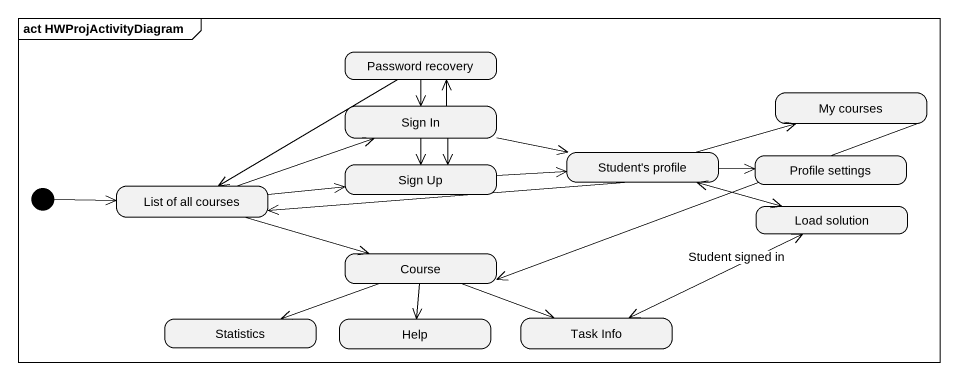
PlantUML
@startuml
mainframe act HWProjActivityDiagram
hide empty description
state "Password recovery" as Password_recovery
state "Sign In" as Sign_In
state "My courses" as My_courses
state "Student's profile" as Student_s_profile
state "Profile settings" as Profile_settings
state "List of all courses" as List_of_all_courses
state "Sign Up" as Sign_Up
state "Load solution" as Load_solution
state Course
state Statistics
state Help
state "Task Info" as Task_Info
[*] -right-> List_of_all_courses
Password_recovery --> Sign_In
Password_recovery -left-> List_of_all_courses
Password_recovery --> Sign_Up
Sign_In -up-> Password_recovery
Sign_In -right-> Student_s_profile
Sign_In --> Sign_Up
My_courses -left-> Course
Student_s_profile -right-> My_courses
Student_s_profile -right-> Profile_settings
Student_s_profile -left-> List_of_all_courses
Student_s_profile -right-> Load_solution
List_of_all_courses -right-> Sign_In
List_of_all_courses -right-> Sign_Up
List_of_all_courses -right-> Course
Sign_Up -right-> Student_s_profile
Load_solution -left-> Student_s_profile
Load_solution -left-> Task_Info
Course -left-> Statistics
Course --> Help
Course -right-> Task_Info
Task_Info -right-> Load_solution : Student signed in
@enduml
